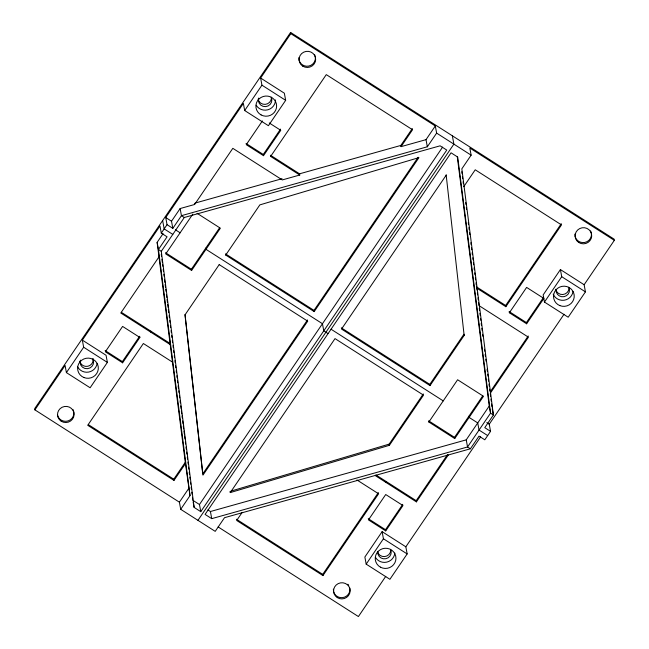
<?xml version="1.0" encoding="UTF-8"?>
<svg xmlns="http://www.w3.org/2000/svg" width="649" height="649" viewBox="0 0 649 649"><rect width="100%" height="100%" fill="white"/><g stroke="black" fill="none" stroke-linecap="round" stroke-linejoin="round"><path stroke-width="0.97" d="M584.132 284.733L560.411 269.57L543.156 294.93L544.462 302.069L568.183 317.223L585.439 291.863L584.132 284.733L614.327 240.341L614.1 239.132L290.598 32.45L34.673 408.659L34.9 409.868L179.392 502.18L180.706 509.319L215.208 531.361L224.513 517.691L470.395 448.792L479.019 436.112L484.795 439.803L490.547 431.35L489.241 424.219L564.046 314.254M34.9 409.868L65.087 365.476L66.401 372.615L90.122 387.769L107.377 362.41L106.071 355.279L82.342 340.117L159.987 225.99L161.293 233.121L167.069 236.812L158.445 249.492L190.003 495.641L180.706 509.319M161.293 233.121L167.044 224.668L165.738 217.537L243.375 103.402L244.681 110.533L268.41 125.695L285.657 100.327L284.351 93.196L260.63 78.042L290.825 33.659L290.598 32.45M66.401 372.615L83.656 347.247L82.342 340.117M244.681 110.533L261.936 85.173L260.63 78.042M190.003 495.641L185.273 462.299L157.131 242.361L163.069 233.64M167.044 224.668L172.821 228.359L171.514 221.228L180.138 208.548L194.619 204.484L232.821 148.329L282.283 179.927L299.757 175.027L299.538 173.818L270.414 155.208L270.633 156.417L299.757 175.027M172.821 228.359L181.444 215.679L427.326 146.779L436.631 133.11L435.317 125.979L290.825 33.659M194.132 507.413L161.293 251.309L184.3 217.496L440.111 145.822L446.755 150.065L200.776 511.655L194.132 507.413L193.151 502.058M158.997 256.858L120.787 313.013L170.249 344.611M192.834 214.089L165.738 253.921L191.617 270.455L220.368 228.188L196.996 213.253M262.391 120.933L246.247 144.662L263.502 155.679L280.757 130.319L269.254 122.969M122.604 362.807L122.377 361.598L139.632 336.239L139.851 337.448L122.604 362.807L105.349 351.782L122.604 326.423L139.851 337.448M263.502 155.679L263.283 154.47L280.538 129.11M191.617 270.455L191.39 269.246L219.597 227.791M270.633 156.417L326.277 74.627L412.545 129.743L401.041 146.65L400.822 145.441L412.326 128.534M225.706 255.057L259.835 204.889L418.954 157.626L314.205 311.601L225.706 255.057L225.487 253.848L313.986 310.392L314.205 311.601M172.488 362.118L143.364 343.508L87.72 425.298L173.989 480.414L173.77 479.205L185.273 462.299M173.989 480.414L185.492 463.508M179.392 502.18L188.697 488.51M401.041 146.65L426.02 139.649L435.317 125.979M307.48 319.949L202.739 473.924L184.965 314.578M313.986 310.392L418.159 157.253M200.776 511.655L199.462 504.524L442.594 147.12M197.961 520.336L453.878 144.135L452.353 135.795M230.273 492.583L335.014 338.608L423.513 395.152L389.384 445.319L230.273 492.583L230.046 491.374M446.261 175.076L341.52 329.051L430.019 385.595L464.149 335.419L446.155 174.873M614.327 240.341L469.827 148.029L471.133 155.16L461.837 168.829L493.394 414.979L484.771 427.659L490.547 431.35M242.15 512.418L236.674 520.466L322.942 575.582L378.586 493.792L356.95 479.968M463.727 186.701L475.23 169.795L561.499 224.911L505.855 306.701L476.731 288.091L476.983 290.038M231.02 491.09L389.165 444.111L423.294 393.943M430.019 385.595L429.8 384.386L463.93 334.211L464.149 335.419M322.942 575.582L322.723 574.373L378.367 492.583M505.855 306.701L505.636 305.492L561.28 223.702M428.851 422.02L457.61 379.754L483.489 396.288L454.73 438.562L428.851 422.02L428.632 420.812L454.511 437.353L454.73 438.562M509.368 312.761L526.623 287.402L543.87 298.426L526.623 323.786L509.368 312.761L509.149 311.552M405.844 546.807L382.123 531.645L364.868 557.012L366.182 564.143L389.903 579.297L407.158 553.938L405.844 546.807L480.658 436.842M385.717 530.914L402.972 505.547L385.717 494.53L368.462 519.89L385.717 530.914L385.498 529.706L402.753 504.338M526.623 323.786L526.396 322.577L543.651 297.218M366.182 564.143L383.429 538.775L382.123 531.645M544.462 302.069L561.718 276.701L560.411 269.57M454.511 437.353L482.71 395.89M375.317 475.636L416.398 501.88L416.179 500.671L447.534 454.568M490.579 391.306L528.213 335.987M416.398 501.88L448.329 454.941M490.23 393.351L528.432 337.196L478.978 305.598L478.605 302.677M207.931 509.927L210.422 511.517L466.233 439.844L489.241 406.031L457.302 156.961M385.749 576.353L358.402 616.55L218.153 526.947M195.373 203.007L282.055 178.718M299.538 173.818L400.822 145.441M211.728 518.648L467.54 446.974L490.547 413.162L457.707 157.066L451.063 152.815L205.084 514.406L211.728 518.648L210.422 511.517M436.631 133.11L471.133 155.16M261.936 85.173L285.657 100.327M561.718 276.701L585.439 291.863M476.512 286.882L505.636 305.492M246.028 143.453L263.283 154.47M509.968 312.08L526.396 322.577M184.3 217.496L181.444 215.679L180.138 208.548M341.301 327.842L429.8 384.386M165.738 217.537L171.514 221.228M486.758 422.637L489.241 424.219M175.408 229.778L180.114 232.788M331.014 329.197L443.226 400.887M172.796 234.403L164.165 228.894L162.639 220.555M328.078 333.61L323.762 330.86L322.456 323.729L205.993 249.321L205.774 248.113M487.675 435.576L479.043 430.068L477.737 422.937L469.105 417.421L468.886 416.212M165.511 252.712L191.39 269.246M161.293 251.309L158.445 249.492L157.131 242.361M470.395 448.792L467.54 446.974L466.233 439.844M121.404 312.339L170.022 343.402M375.933 474.963L416.179 500.671M105.13 350.574L122.377 361.598M368.243 518.681L385.498 529.706M83.656 347.247L107.377 362.41M383.429 538.775L407.158 553.938M88.353 424.641L173.77 479.205M236.455 519.257L322.723 574.373M192.818 500.274L199.462 504.524M492.25 408.74L493.394 414.979L490.547 413.162L489.241 406.031M426.02 139.649L427.326 146.779M389.165 444.111L389.384 445.319M385.985 481.38L386.204 482.588M194.4 203.275L194.619 204.484M150.763 331.095L150.982 332.304M461.804 171.701L462.064 173.697M462.445 176.698L462.705 178.702M463.086 181.696L463.345 183.699M477.356 292.959L477.607 294.897M477.98 297.818L478.224 299.765M490.352 394.316L490.603 396.247M490.969 399.151L491.22 401.082M491.593 403.978L491.966 406.882M465.698 202.553L465.958 204.565M466.339 207.575L466.599 209.586M468.27 222.631L468.529 224.643M468.919 227.653L469.17 229.665M469.56 232.675L469.819 234.678M470.849 242.71L471.101 244.722M471.49 247.731L471.75 249.743M472.131 252.753L472.391 254.757M472.78 257.775L473.032 259.778M473.421 262.788L473.681 264.8M474.062 267.81L474.322 269.822M474.711 272.831L474.963 274.835M475.352 277.853L475.612 279.857M475.993 282.867L476.252 284.879M479.262 308.372L479.522 310.368M479.903 313.362L480.163 315.357M480.544 318.351L480.804 320.338M481.185 323.332L481.436 325.327M481.826 328.321L482.077 330.317M482.588 334.3L482.848 336.296M484.511 349.259L484.762 351.255M485.144 354.249L485.403 356.244M485.785 359.238L486.044 361.225M487.066 369.208L487.318 371.204M487.707 374.189L487.959 376.185M488.34 379.178L488.6 381.174M488.981 384.167L489.241 386.163M489.622 389.149L489.881 391.144M161.268 254.221L161.528 256.233M161.917 259.243L162.299 262.261M162.558 264.265L162.818 266.277M163.199 269.286L163.459 271.298M163.848 274.308L164.108 276.32M164.489 279.33L164.878 282.347M165.138 284.351L165.519 287.369M165.779 289.373L166.039 291.385M166.42 294.395L166.809 297.412M167.069 299.416L167.45 302.434M167.71 304.438L168.099 307.456M168.351 309.459L168.74 312.477M169.129 315.487L169.381 317.499M169.77 320.509L170.03 322.512M170.411 325.53L170.671 327.534M171.06 330.552L171.32 332.556M171.701 335.574L171.961 337.577M172.35 340.595L172.602 342.599M172.991 345.617L173.251 347.621M173.632 350.638L173.891 352.642M174.281 355.66L174.532 357.664M174.922 360.682L175.181 362.686M175.563 365.703L175.822 367.707M176.212 370.725L176.463 372.729M176.852 375.747L177.112 377.75M177.493 380.768L177.753 382.772M178.142 385.79L178.524 388.8M178.783 390.812L179.043 392.815M179.432 395.833L179.684 397.837M180.073 400.855L180.333 402.859M180.714 405.876L181.103 408.886M181.363 410.898L181.744 413.908M182.004 415.92L182.264 417.924M182.645 420.941L183.034 423.951M183.294 425.963L183.675 428.973M183.935 430.985L184.324 433.994M184.584 436.006L184.965 439.016M185.354 442.026L185.614 444.038M185.995 447.047L186.255 449.059M186.636 452.069L186.896 454.081M187.285 457.091L187.545 459.103M187.926 462.112L188.186 464.124M188.575 467.134L188.827 469.146M189.216 472.156L189.476 474.168M189.857 477.177L190.116 479.189M190.506 482.199L190.757 484.211M191.147 487.221L191.406 489.232M191.788 492.242L192.047 494.254M192.437 497.264L192.696 499.276M349.779 587.953A8.299 8.064 -10.4 0 1 342.193 597.664A8.299 8.064 -10.4 0 1 333.367 589.178M347.872 584.222A8.299 8.064 -10.4 0 1 348.732 585.349M390.787 550.36A6.741 6.555 -10.4 0 1 377.45 551.358M390.52 549.338A6.741 6.555 -10.4 0 1 385.798 558.724A6.741 6.555 -10.4 0 1 377.759 551.95M394.811 553.021A10.376 10.084 -10.4 0 1 375.528 557.491M314.57 54.524A8.299 8.064 -10.4 0 1 308.762 66.076A8.299 8.064 -10.4 0 1 298.856 57.737M271.444 98.137A6.741 6.555 -10.4 0 1 258.107 99.135M271.185 97.115A6.741 6.555 -10.4 0 1 265.587 106.623A6.741 6.555 -10.4 0 1 258.756 98.04M275.509 99.922A10.376 10.084 -10.4 0 1 256.193 105.26M73.021 409.592A8.299 8.064 -10.4 0 1 68.259 420.86A8.299 8.064 -10.4 0 1 57.453 414.906M93.042 358.508A6.741 6.555 -10.4 0 1 87.761 366.279A6.741 6.555 -10.4 0 1 79.827 361.209M92.896 359.189A6.741 6.555 -10.4 0 1 87.307 368.697A6.741 6.555 -10.4 0 1 80.476 360.114M97.131 363.408A10.376 10.084 -10.4 0 1 77.645 366.872M590.622 230.898A8.299 8.064 -10.4 0 1 584.814 242.45A8.299 8.064 -10.4 0 1 574.917 234.111M569.068 288.286A6.741 6.555 -10.4 0 1 555.731 289.284M568.808 287.264A6.741 6.555 -10.4 0 1 564.086 296.65A6.741 6.555 -10.4 0 1 556.039 289.876M573.043 291.482A10.376 10.084 -10.4 0 1 553.175 294.151M219.2 264.614L185.07 314.789L202.959 475.133L307.699 321.158L219.2 264.614M337.269 597.591A8.299 8.064 -10.4 0 0 350.144 591.263A8.299 8.064 -10.4 0 0 338.186 583.621A8.299 8.064 -10.4 0 0 337.269 597.591M380.452 567.169A10.376 10.084 -10.4 0 0 395.955 558.189A10.376 10.084 -10.4 0 0 380.355 549.687A10.376 10.084 -10.4 0 0 380.452 567.169M302.759 66.149A8.299 8.064 -10.4 0 0 315.633 59.822A8.299 8.064 -10.4 0 0 303.683 52.18A8.299 8.064 -10.4 0 0 302.759 66.149M261.117 114.938A10.376 10.084 -10.4 0 0 276.62 105.965A10.376 10.084 -10.4 0 0 261.02 97.464A10.376 10.084 -10.4 0 0 261.117 114.938M61.209 421.217A8.299 8.064 -10.4 0 0 74.083 414.889A8.299 8.064 -10.4 0 0 62.134 407.256A8.299 8.064 -10.4 0 0 61.209 421.217M83.964 377.548A10.376 10.084 -10.4 0 0 98.25 366.815A10.376 10.084 -10.4 0 0 81.685 360.236A10.376 10.084 -10.4 0 0 83.964 377.548M578.811 242.515A8.299 8.064 -10.4 0 0 591.693 236.195A8.299 8.064 -10.4 0 0 579.735 228.553A8.299 8.064 -10.4 0 0 578.811 242.515M559.876 305.622A10.376 10.084 -10.4 0 0 574.154 294.889A10.376 10.084 -10.4 0 0 557.588 288.31A10.376 10.084 -10.4 0 0 559.876 305.622"/></g></svg>
